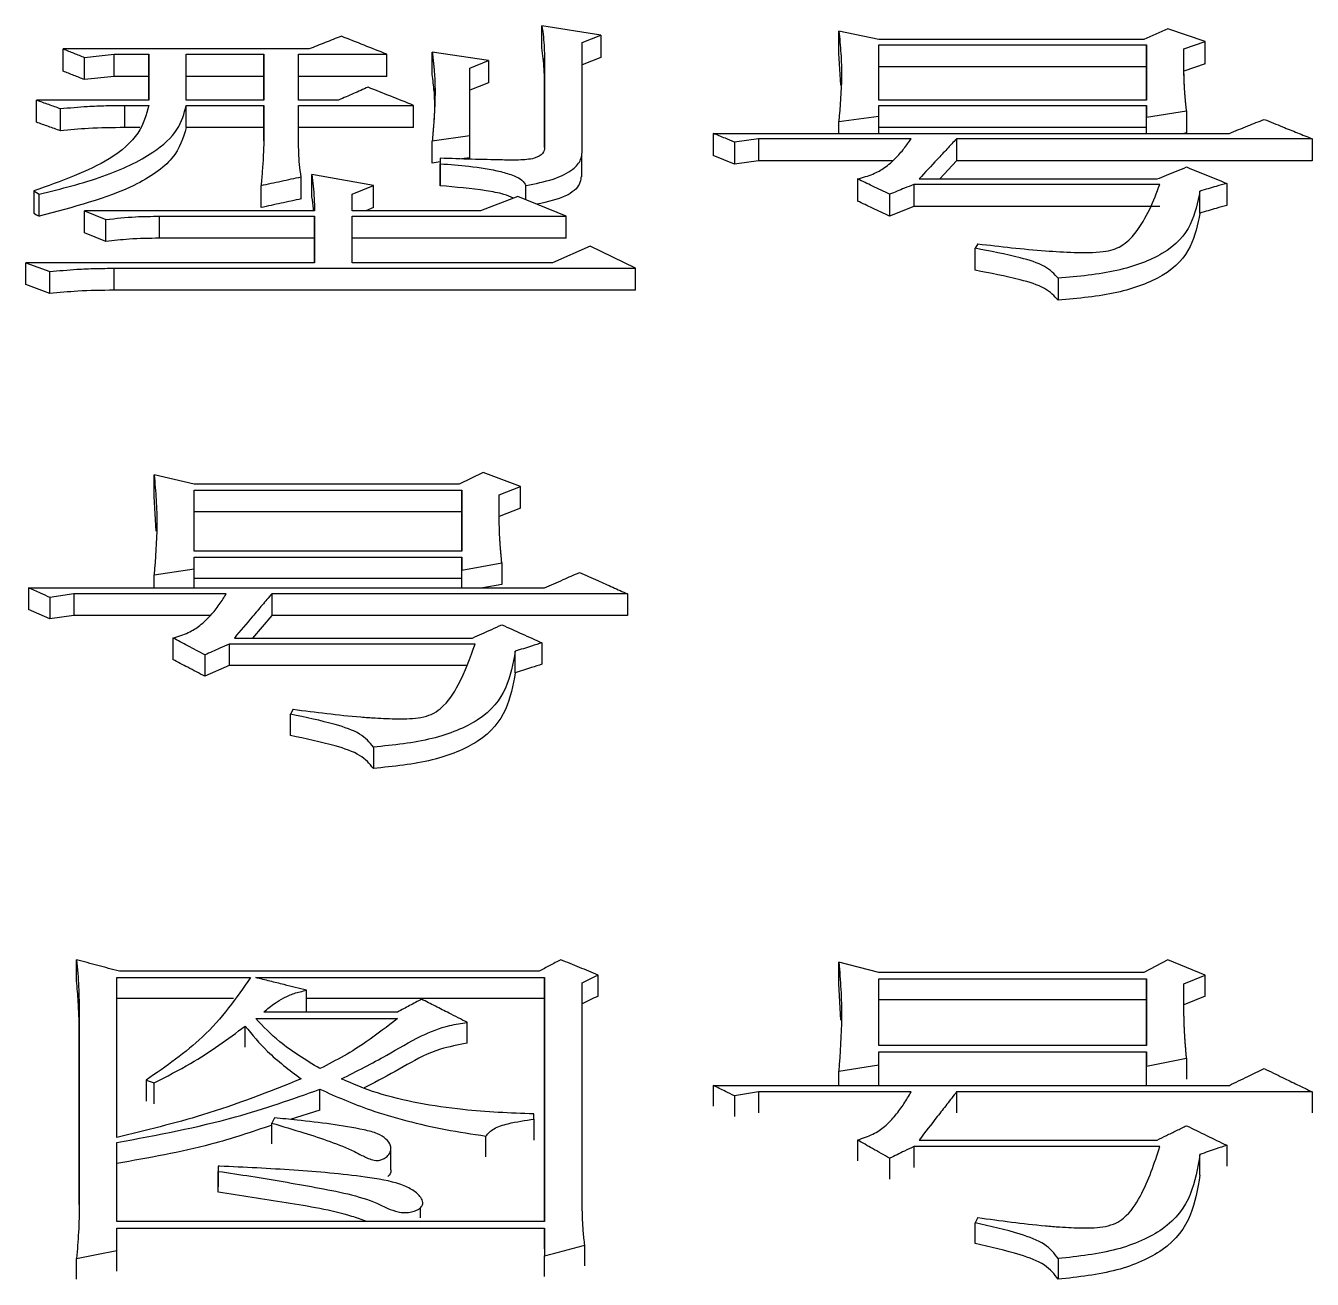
# Model space of a CAD drawing. Header units: millimetres. Extents: x 2003 to 4439, y 563 to 2285.
# Drawn here: x 2513.68 to 2518.89, y 2102.99 to 2108.06 of the extents above; entities that cross this region are included whole.
import ezdxf

# ---------------------------------------------------------------- set-up
doc = ezdxf.new("R2010")
doc.units = ezdxf.units.MM

msp = doc.modelspace()

# ---------------------------------------------------------------- linework, layer by layer
at = {"color": 7, "linetype": 'Continuous', "lineweight": 25}
for p, q in [((2516.0099, 2108.0228), (2515.7719, 2108.0611)), ((2515.7719, 2107.9711), (2515.7719, 2108.0611)), ((2515.9342, 2107.9929), (2516.0099, 2108.0228)), ((2516.0099, 2108.0228), (2516.0099, 2107.9328)), ((2516.9726, 2107.9498), (2516.9727, 2108.0398)), ((2517.1349, 2108.0057), (2516.9727, 2108.0398)), ((2518.3032, 2108.0483), (2518.2058, 2108.0057)), ((2518.4546, 2107.9971), (2518.3032, 2108.0483)), ((2514.8308, 2107.9673), (2513.8356, 2107.9673)), ((2513.8356, 2107.8774), (2513.8356, 2107.9673)), ((2515.9342, 2107.5602), (2515.9342, 2107.9929)), ((2518.2058, 2108.0057), (2517.1349, 2108.0057)), ((2517.1349, 2107.9844), (2518.2166, 2107.9843)), ((2517.1349, 2107.7606), (2517.1349, 2107.9844)), ((2518.2166, 2107.9843), (2518.2166, 2107.7606)), ((2518.2166, 2107.8944), (2518.2166, 2107.9843)), ((2518.3681, 2107.9672), (2518.4546, 2107.9971)), ((2518.3681, 2107.948), (2518.3681, 2107.9672)), ((2518.4546, 2107.9071), (2518.4546, 2107.9971)), ((2513.9222, 2107.8432), (2513.9222, 2107.9331)), ((2514.0412, 2107.9459), (2514.1818, 2107.9459)), ((2514.0412, 2107.856), (2514.0412, 2107.9459)), ((2514.1818, 2107.9459), (2514.1818, 2107.7607)), ((2514.1818, 2107.856), (2514.1818, 2107.9459)), ((2514.3332, 2107.9459), (2514.6469, 2107.9459)), ((2514.3332, 2107.7607), (2514.3332, 2107.9459)), ((2514.6469, 2107.9459), (2514.6469, 2107.7607)), ((2514.6469, 2107.856), (2514.6469, 2107.9459)), ((2514.7876, 2107.9459), (2515.1445, 2107.9459)), ((2514.7876, 2107.7607), (2514.7876, 2107.9459)), ((2515.1445, 2107.856), (2515.1445, 2107.9459)), ((2515.3284, 2107.8645), (2515.3284, 2107.9545)), ((2515.5556, 2107.9202), (2515.3284, 2107.9545)), ((2515.4799, 2107.8901), (2515.5556, 2107.9202)), ((2515.5556, 2107.9202), (2515.5556, 2107.8303)), ((2515.7827, 2107.9287), (2515.7828, 2107.569)), ((2515.7827, 2107.8388), (2515.7827, 2107.9287)), ((2516.0099, 2107.9328), (2515.9342, 2107.9029)), ((2516.9805, 2107.8205), (2516.9726, 2107.9498)), ((2518.2166, 2107.8944), (2517.1349, 2107.8944)), ((2518.2166, 2107.7606), (2518.2166, 2107.8944)), ((2518.4546, 2107.9071), (2518.3681, 2107.8773)), ((2514.0412, 2107.856), (2513.9222, 2107.8432)), ((2514.1818, 2107.856), (2514.0412, 2107.856)), ((2514.1818, 2107.7607), (2514.1818, 2107.856)), ((2514.6469, 2107.856), (2514.3332, 2107.856)), ((2514.6469, 2107.7607), (2514.6469, 2107.856)), ((2515.1445, 2107.856), (2514.7876, 2107.856)), ((2515.5556, 2107.8303), (2515.4799, 2107.8003)), ((2515.7828, 2107.5689), (2515.7827, 2107.8388)), ((2514.1818, 2107.7607), (2513.7275, 2107.7607)), ((2513.7275, 2107.671), (2513.7275, 2107.7607)), ((2514.6469, 2107.7607), (2514.3332, 2107.7607)), ((2514.9498, 2107.7607), (2514.7876, 2107.7607)), ((2518.2166, 2107.7606), (2517.1349, 2107.7606)), ((2513.8248, 2107.6364), (2513.8248, 2107.726)), ((2514.0844, 2107.739), (2514.1818, 2107.739)), ((2514.0844, 2107.6494), (2514.0844, 2107.739)), ((2514.3332, 2107.739), (2514.6469, 2107.739)), ((2514.6469, 2107.739), (2514.6469, 2107.5953)), ((2514.6469, 2107.6493), (2514.6469, 2107.739)), ((2514.7876, 2107.739), (2515.2527, 2107.739)), ((2514.7876, 2107.5953), (2514.7876, 2107.739)), ((2515.2527, 2107.6493), (2515.2527, 2107.739)), ((2517.1349, 2107.7389), (2518.2166, 2107.7389)), ((2517.1349, 2107.6955), (2517.1349, 2107.7389)), ((2518.2166, 2107.7389), (2518.2166, 2107.6911)), ((2518.2166, 2107.6493), (2518.2166, 2107.7389)), ((2518.2166, 2107.6911), (2518.3789, 2107.7172)), ((2518.3789, 2107.7172), (2518.3789, 2107.6276)), ((2514.1461, 2107.6494), (2514.0844, 2107.6494)), ((2514.6469, 2107.6493), (2514.3332, 2107.6494)), ((2514.6469, 2107.5951), (2514.6469, 2107.6493)), ((2515.2527, 2107.6493), (2514.7876, 2107.6493)), ((2516.9727, 2107.6738), (2517.1349, 2107.6955)), ((2516.9727, 2107.6258), (2516.9727, 2107.6738)), ((2517.1349, 2107.6258), (2517.1349, 2107.6955)), ((2518.2166, 2107.6493), (2517.1349, 2107.6493)), ((2518.2166, 2107.6258), (2518.2166, 2107.6911)), ((2518.2166, 2107.6258), (2518.2166, 2107.6493)), ((2515.3284, 2107.5952), (2515.4799, 2107.6171)), ((2515.4799, 2107.5276), (2515.4799, 2107.6171)), ((2516.4642, 2107.6258), (2518.552, 2107.6258)), ((2516.4642, 2107.6258), (2516.4642, 2107.5363)), ((2516.6481, 2107.604), (2516.5508, 2107.5908)), ((2517.2647, 2107.604), (2516.6481, 2107.604)), ((2516.6481, 2107.604), (2516.6481, 2107.5145)), ((2518.8873, 2107.6039), (2517.4486, 2107.6039)), ((2517.4486, 2107.6039), (2517.4486, 2107.5145)), ((2518.3789, 2107.6276), (2518.3676, 2107.6258)), ((2518.8873, 2107.6039), (2518.8873, 2107.5144)), ((2515.3284, 2107.5058), (2515.3284, 2107.5952)), ((2516.5508, 2107.5908), (2516.5508, 2107.5014)), ((2515.3609, 2107.5105), (2515.3284, 2107.5058)), ((2515.3609, 2107.5251), (2515.3609, 2107.5031)), ((2515.3609, 2107.5251), (2515.3609, 2107.4357)), ((2515.3609, 2107.4138), (2515.3609, 2107.5031)), ((2515.4799, 2107.5276), (2515.4465, 2107.5228)), ((2515.9336, 2107.4496), (2515.9336, 2107.539)), ((2516.5508, 2107.5014), (2516.4642, 2107.5363)), ((2516.6481, 2107.5145), (2516.5508, 2107.5014)), ((2517.1891, 2107.5145), (2516.6481, 2107.5145)), ((2517.4486, 2107.5145), (2517.3805, 2107.4414)), ((2518.8873, 2107.5144), (2517.4486, 2107.5145)), ((2514.7984, 2107.361), (2514.7984, 2107.4503)), ((2514.8416, 2107.3698), (2514.8417, 2107.4591)), ((2515.0904, 2107.415), (2514.8417, 2107.4591)), ((2517.0484, 2107.4414), (2517.0484, 2107.3522)), ((2517.2972, 2107.4414), (2518.2599, 2107.4414)), ((2513.7166, 2107.3929), (2513.7383, 2107.3796)), ((2513.7166, 2107.3929), (2513.7166, 2107.3037)), ((2514.6361, 2107.3258), (2514.6361, 2107.415)), ((2515.0039, 2107.3796), (2515.0904, 2107.415)), ((2515.0904, 2107.3257), (2515.0904, 2107.415)), ((2515.707, 2107.3574), (2515.707, 2107.415)), ((2518.2707, 2107.4193), (2517.2755, 2107.4193)), ((2517.2755, 2107.4193), (2517.2755, 2107.3301)), ((2518.433, 2107.3036), (2518.433, 2107.3928)), ((2518.5412, 2107.4237), (2518.5412, 2107.3345)), ((2515.0039, 2107.313), (2515.0039, 2107.3796)), ((2515.6746, 2107.3707), (2515.5231, 2107.313)), ((2515.8693, 2107.2908), (2515.6746, 2107.3707)), ((2517.1782, 2107.3795), (2517.1782, 2107.2904)), ((2513.9222, 2107.3131), (2514.0087, 2107.2775)), ((2514.8525, 2107.313), (2513.9222, 2107.3131)), ((2513.9222, 2107.224), (2513.9222, 2107.3131)), ((2514.2251, 2107.2908), (2514.8525, 2107.2908)), ((2514.2251, 2107.2017), (2514.2251, 2107.2908)), ((2514.8525, 2107.2908), (2514.8525, 2107.1029)), ((2514.8525, 2107.2017), (2514.8525, 2107.2908)), ((2515.5231, 2107.313), (2515.0039, 2107.313)), ((2515.0039, 2107.2908), (2515.8693, 2107.2908)), ((2515.0039, 2107.1029), (2515.0039, 2107.2908)), ((2515.0904, 2107.3257), (2515.0593, 2107.313)), ((2515.8693, 2107.2017), (2515.8693, 2107.2908)), ((2517.2755, 2107.3301), (2517.1782, 2107.2904)), ((2518.2707, 2107.3301), (2517.2755, 2107.3301)), ((2514.0087, 2107.1884), (2514.0087, 2107.2775)), ((2514.0087, 2107.1884), (2513.9222, 2107.224)), ((2514.8525, 2107.2017), (2514.2251, 2107.2017)), ((2514.8525, 2107.1029), (2514.8525, 2107.2017)), ((2515.8693, 2107.2017), (2515.0039, 2107.2017)), ((2515.9667, 2107.1702), (2515.8152, 2107.1029)), ((2516.1506, 2107.0804), (2515.9667, 2107.1702)), ((2517.5352, 2107.1791), (2517.5243, 2107.1612)), ((2517.5243, 2107.0723), (2517.5243, 2107.1612)), ((2513.6842, 2107.0141), (2513.6842, 2107.1029)), ((2513.6842, 2107.1029), (2513.7816, 2107.0669)), ((2514.8525, 2107.1029), (2513.6842, 2107.1029)), ((2514.0412, 2106.9916), (2514.0412, 2107.0804)), ((2514.0412, 2107.0804), (2516.1506, 2107.0804)), ((2515.8152, 2107.1029), (2515.0039, 2107.1029)), ((2516.1505, 2106.9916), (2516.1506, 2107.0804)), ((2513.7816, 2106.9781), (2513.7816, 2107.0669)), ((2517.8597, 2107.0397), (2517.8597, 2106.951)), ((2513.7816, 2106.9781), (2513.6842, 2107.0141)), ((2516.1505, 2106.9916), (2514.0412, 2106.9916)), ((2514.2034, 2106.1568), (2514.2034, 2106.2445)), ((2514.3657, 2106.2069), (2514.2034, 2106.2445)), ((2515.534, 2106.2539), (2515.4366, 2106.2068)), ((2515.6854, 2106.1974), (2515.534, 2106.2539)), ((2515.4366, 2106.2068), (2514.3657, 2106.2069)), ((2515.5989, 2106.1644), (2515.6854, 2106.1974)), ((2515.6854, 2106.1098), (2515.6854, 2106.1974)), ((2514.2111, 2106.0176), (2514.2034, 2106.1568)), ((2514.3657, 2106.1833), (2515.4474, 2106.1833)), ((2514.3657, 2105.9365), (2514.3657, 2106.1833)), ((2515.4474, 2106.1833), (2515.4474, 2105.9365)), ((2515.4474, 2106.0956), (2515.4474, 2106.1833)), ((2515.4474, 2106.0956), (2514.3657, 2106.0957)), ((2515.4474, 2105.9365), (2515.4474, 2106.0956)), ((2515.6854, 2106.1098), (2515.5989, 2106.0768)), ((2515.4474, 2105.9365), (2514.3657, 2105.9365)), ((2514.3657, 2105.9127), (2515.4474, 2105.9126)), ((2514.3657, 2105.8648), (2514.3657, 2105.9127)), ((2515.4474, 2105.9126), (2515.4474, 2105.86)), ((2515.4474, 2105.8254), (2515.4474, 2105.9126)), ((2515.4474, 2105.86), (2515.6097, 2105.8887)), ((2515.6097, 2105.8887), (2515.6097, 2105.8015)), ((2514.2035, 2105.8409), (2514.3657, 2105.8648)), ((2514.2035, 2105.788), (2514.2035, 2105.8409)), ((2514.3657, 2105.788), (2514.3657, 2105.8648)), ((2515.4474, 2105.788), (2515.4474, 2105.86)), ((2513.695, 2105.788), (2515.7828, 2105.788)), ((2513.695, 2105.788), (2513.695, 2105.7009)), ((2515.4474, 2105.8254), (2514.3657, 2105.8254)), ((2515.4474, 2105.788), (2515.4474, 2105.8254)), ((2515.6097, 2105.8015), (2515.5335, 2105.788)), ((2513.8789, 2105.764), (2513.7816, 2105.7496)), ((2513.7816, 2105.7496), (2513.7816, 2105.6625)), ((2514.4955, 2105.764), (2513.8789, 2105.764)), ((2513.8789, 2105.764), (2513.8789, 2105.6769)), ((2516.1181, 2105.7639), (2514.6794, 2105.764)), ((2514.6794, 2105.764), (2514.6794, 2105.6769)), ((2516.1181, 2105.7639), (2516.1181, 2105.6769)), ((2513.7816, 2105.6625), (2513.695, 2105.7009)), ((2513.8789, 2105.6769), (2513.7816, 2105.6625)), ((2514.4321, 2105.6769), (2513.8789, 2105.6769)), ((2514.6794, 2105.6769), (2514.6016, 2105.5852)), ((2516.1181, 2105.6769), (2514.6794, 2105.6769)), ((2514.2792, 2105.5852), (2514.2792, 2105.4983)), ((2514.528, 2105.5852), (2515.4907, 2105.5852)), ((2514.409, 2105.5171), (2514.409, 2105.4304)), ((2515.5015, 2105.5609), (2514.5063, 2105.5609)), ((2514.5063, 2105.5609), (2514.5063, 2105.4741)), ((2515.6638, 2105.4449), (2515.6638, 2105.5317)), ((2515.772, 2105.5657), (2515.772, 2105.4789)), ((2514.5063, 2105.4741), (2514.409, 2105.4304)), ((2515.4658, 2105.4741), (2514.5063, 2105.4741)), ((2514.766, 2105.297), (2514.7551, 2105.2773)), ((2514.7551, 2105.1908), (2514.7551, 2105.2773)), ((2515.0905, 2105.144), (2515.0905, 2105.0578)), ((2513.8898, 2104.1989), (2513.8898, 2104.2841)), ((2516.9727, 2104.1886), (2516.9727, 2104.2738)), ((2517.135, 2104.2326), (2516.9727, 2104.2738)), ((2518.3032, 2104.284), (2518.2059, 2104.2326)), ((2518.4547, 2104.2223), (2518.3032, 2104.284)), ((2515.7612, 2104.2378), (2514.0628, 2104.2378)), ((2515.9991, 2104.1373), (2515.9991, 2104.2224)), ((2518.2059, 2104.2326), (2517.135, 2104.2326)), ((2518.3681, 2104.1863), (2518.4547, 2104.2223)), ((2518.4547, 2104.1373), (2518.4547, 2104.2223)), ((2514.052, 2104.2121), (2514.593, 2104.2121)), ((2514.052, 2103.5658), (2514.052, 2104.2121)), ((2514.6145, 2104.2121), (2515.7828, 2104.2121)), ((2515.7828, 2104.2121), (2515.7828, 2103.2258)), ((2515.7828, 2104.127), (2515.7828, 2104.2121)), ((2515.9343, 2103.3219), (2515.9342, 2104.1915)), ((2516.9802, 2104.04), (2516.9727, 2104.1886)), ((2517.135, 2104.2069), (2518.2167, 2104.2069)), ((2517.135, 2103.9378), (2517.135, 2104.2069)), ((2518.2167, 2104.2069), (2518.2167, 2103.9378)), ((2518.2167, 2104.1218), (2518.2167, 2104.2069)), ((2514.524, 2104.127), (2514.052, 2104.1271)), ((2515.7828, 2104.127), (2514.8201, 2104.127)), ((2515.7828, 2103.2258), (2515.7828, 2104.127)), ((2518.2167, 2104.1218), (2517.135, 2104.1219)), ((2518.2167, 2103.9378), (2518.2167, 2104.1218)), ((2518.4547, 2104.1373), (2518.3681, 2104.1013)), ((2513.9006, 2104.0883), (2513.9006, 2103.2953)), ((2513.9006, 2104.0034), (2513.9006, 2104.0883)), ((2515.1878, 2104.0728), (2514.647, 2104.0728)), ((2514.5713, 2103.931), (2514.5713, 2104.0158)), ((2514.6146, 2104.0469), (2515.1878, 2104.0469)), ((2515.4694, 2103.9463), (2515.4694, 2104.0312)), ((2513.9006, 2103.2951), (2513.9006, 2104.0034)), ((2518.2167, 2103.9378), (2517.135, 2103.9378)), ((2517.135, 2103.9118), (2518.2167, 2103.9117)), ((2517.135, 2103.8596), (2517.135, 2103.9118)), ((2518.2167, 2103.9117), (2518.2167, 2103.8544)), ((2518.2167, 2103.8271), (2518.2167, 2103.9117)), ((2516.9727, 2103.8335), (2517.135, 2103.8596)), ((2517.135, 2103.776), (2517.135, 2103.8596)), ((2518.2167, 2103.8544), (2518.379, 2103.8857)), ((2518.2167, 2103.776), (2518.2167, 2103.8544)), ((2518.379, 2103.8857), (2518.379, 2103.8011)), ((2516.9727, 2103.776), (2516.9727, 2103.8335)), ((2514.171, 2103.797), (2514.2035, 2103.7865)), ((2514.171, 2103.797), (2514.171, 2103.7125)), ((2514.2035, 2103.702), (2514.2035, 2103.7865)), ((2514.8741, 2103.676), (2514.8741, 2103.7604)), ((2516.4643, 2103.776), (2518.552, 2103.776)), ((2516.4643, 2103.776), (2516.4643, 2103.6916)), ((2516.6482, 2103.7498), (2516.5508, 2103.7341)), ((2517.2648, 2103.7498), (2516.6482, 2103.7498)), ((2516.6482, 2103.7498), (2516.6482, 2103.6654)), ((2518.8874, 2103.7498), (2517.4487, 2103.7498)), ((2517.4487, 2103.7498), (2517.4487, 2103.6654)), ((2518.8874, 2103.7498), (2518.8874, 2103.6654)), ((2516.5508, 2103.7341), (2516.5508, 2103.6497)), ((2514.6903, 2103.6448), (2514.6794, 2103.6238)), ((2514.8741, 2103.6759), (2514.7538, 2103.6383)), ((2515.7395, 2103.6395), (2515.7395, 2103.6606)), ((2515.7395, 2103.6395), (2515.7395, 2103.5553)), ((2514.052, 2103.2259), (2514.052, 2103.5447)), ((2515.5448, 2103.4869), (2515.5448, 2103.5711)), ((2517.0484, 2103.5552), (2517.0484, 2103.471)), ((2517.2972, 2103.5552), (2518.26, 2103.5552)), ((2515.161, 2103.4376), (2515.161, 2103.5221)), ((2518.2708, 2103.5287), (2517.2756, 2103.5288)), ((2517.2756, 2103.5288), (2517.2756, 2103.4447)), ((2518.433, 2103.4129), (2518.433, 2103.497)), ((2518.5412, 2103.534), (2518.5412, 2103.4499)), ((2514.4631, 2103.4494), (2514.4631, 2103.3654)), ((2514.4631, 2103.4494), (2514.4631, 2103.4283)), ((2517.1782, 2103.4812), (2517.1782, 2103.3971)), ((2514.4631, 2103.3443), (2514.4631, 2103.4284)), ((2515.2805, 2103.3238), (2515.2805, 2103.3249)), ((2515.2805, 2103.2406), (2515.2805, 2103.2823)), ((2515.7828, 2103.2258), (2514.052, 2103.2259)), ((2517.5352, 2103.2418), (2517.5244, 2103.2205)), ((2514.052, 2103.1991), (2515.7828, 2103.1991)), ((2514.052, 2103.108), (2514.052, 2103.1991)), ((2515.7828, 2103.1155), (2515.7828, 2103.1991)), ((2515.7828, 2103.1991), (2515.7828, 2103.0865)), ((2517.5244, 2103.1367), (2517.5244, 2103.2205)), ((2515.9451, 2103.0459), (2515.9451, 2103.1295)), ((2513.8898, 2102.9924), (2513.8898, 2103.0758)), ((2514.052, 2103.0245), (2514.052, 2103.108)), ((2515.7828, 2103.0031), (2515.7828, 2103.0865)), ((2517.8597, 2103.0757), (2517.8597, 2102.9921))]:
    msp.add_line(p, q, dxfattribs=at)
at = {"color": 7, "linetype": 'Continuous', "lineweight": 25, "flags": 128}
for points in [[(2513.9222, 2107.9331), (2513.9817, 2107.9395), (2514.0412, 2107.9459)], [(2514.3332, 2107.6494), (2514.3332, 2107.6813), (2514.3332, 2107.739)], [(2513.7383, 2107.2904), (2513.7383, 2107.3235), (2513.7383, 2107.3516), (2513.7383, 2107.3796)], [(2513.7166, 2107.3037), (2513.7275, 2107.2971), (2513.7383, 2107.2904)], [(2514.8201, 2104.0756), (2514.8201, 2104.1181), (2514.8201, 2104.1606)], [(2514.6794, 2103.5395), (2514.6794, 2103.5742), (2514.6794, 2103.599), (2514.6794, 2103.6238)], [(2513.8898, 2103.0758), (2513.9709, 2103.0919), (2514.052, 2103.108)]]:
    msp.add_lwpolyline(points, dxfattribs=at)
at = {"color": 7, "linetype": 'Continuous', "lineweight": 25}
for points, knots in [([(2514.9606, 2108.0186), (2514.939, 2108.01), (2514.8957, 2107.993), (2514.8525, 2107.9759), (2514.8308, 2107.9673)], [0, 0, 0, 0, 0.499996, 1, 1, 1, 1]), ([(2515.1445, 2107.9459), (2515.1139, 2107.958), (2515.0526, 2107.9823), (2514.9913, 2108.0065), (2514.9606, 2108.0186)], [0, 0, 0, 0, 0.5, 1, 1, 1, 1]), ([(2515.7719, 2108.0611), (2515.774, 2108.0458), (2515.778, 2108.0161), (2515.7812, 2107.972), (2515.7822, 2107.9432), (2515.7827, 2107.9287)], [0, 0, 0, 0, 0.349386, 0.674644, 1, 1, 1, 1]), ([(2516.9727, 2108.0398), (2516.9757, 2108.0094), (2516.9818, 2107.9485), (2516.9858, 2107.8267), (2516.9779, 2107.7347), (2516.9727, 2107.6738)], [0, 0, 0, 0, 0.252085, 0.504198, 1, 1, 1, 1]), ([(2513.8356, 2107.9673), (2513.8501, 2107.9616), (2513.8789, 2107.9502), (2513.9077, 2107.9388), (2513.9222, 2107.9331)], [0, 0, 0, 0, 0.499999, 1, 1, 1, 1]), ([(2515.7827, 2107.8388), (2515.7822, 2107.8543), (2515.7812, 2107.8842), (2515.7778, 2107.9283), (2515.7739, 2107.9568), (2515.7719, 2107.9711)], [0, 0, 0, 0, 0.349838, 0.674851, 1, 1, 1, 1]), ([(2518.3789, 2107.7172), (2518.3787, 2107.7193), (2518.3782, 2107.7234), (2518.3776, 2107.7297), (2518.3769, 2107.7359), (2518.3763, 2107.7421), (2518.3756, 2107.7483), (2518.375, 2107.7545), (2518.3745, 2107.7597), (2518.374, 2107.7649), (2518.3735, 2107.7701), (2518.373, 2107.7763), (2518.3723, 2107.7846), (2518.3717, 2107.7928), (2518.3711, 2107.8011), (2518.3707, 2107.8073), (2518.3702, 2107.8156), (2518.3698, 2107.8238), (2518.3695, 2107.8321), (2518.3692, 2107.8383), (2518.3689, 2107.8465), (2518.3687, 2107.8548), (2518.3685, 2107.863), (2518.3683, 2107.8712), (2518.3682, 2107.8795), (2518.3681, 2107.8877), (2518.368, 2107.8939), (2518.368, 2107.9), (2518.3679, 2107.9062), (2518.3679, 2107.9113), (2518.3679, 2107.9154), (2518.3679, 2107.9196), (2518.3679, 2107.9237), (2518.3679, 2107.9278), (2518.3679, 2107.9308), (2518.3679, 2107.9339), (2518.3679, 2107.938), (2518.368, 2107.9421), (2518.368, 2107.9462), (2518.368, 2107.9503), (2518.368, 2107.9544), (2518.368, 2107.9585), (2518.3681, 2107.9624), (2518.3681, 2107.9653), (2518.3681, 2107.9672)], [0, 0, 0, 0, 0.0247417, 0.0494835, 0.0742252, 0.098967, 0.1237087, 0.1484505, 0.1731922, 0.1855631, 0.2103049, 0.2350466, 0.2597884, 0.309272, 0.3340138, 0.3587555, 0.3834973, 0.4329809, 0.4577227, 0.4824645, 0.5072062, 0.5566898, 0.5814315, 0.6061733, 0.6556568, 0.6803986, 0.7051403, 0.7298821, 0.7546238, 0.7793656, 0.7917365, 0.8041073, 0.8288491, 0.84122, 0.8535908, 0.8659617, 0.8783326, 0.9030743, 0.9154452, 0.9278161, 0.9525578, 0.9649287, 0.9772996, 1, 1, 1, 1]), ([(2515.3284, 2107.9545), (2515.3287, 2107.9517), (2515.3294, 2107.9461), (2515.3303, 2107.9377), (2515.3313, 2107.9293), (2515.3322, 2107.9209), (2515.3331, 2107.9125), (2515.334, 2107.9041), (2515.3347, 2107.897), (2515.3353, 2107.89), (2515.3359, 2107.883), (2515.3373, 2107.8661), (2515.3394, 2107.8296), (2515.3398, 2107.7844), (2515.3386, 2107.7447), (2515.3377, 2107.7248), (2515.3371, 2107.7135), (2515.3365, 2107.7021), (2515.3357, 2107.6879), (2515.3347, 2107.6737), (2515.3337, 2107.6623), (2515.3331, 2107.6538), (2515.3324, 2107.6452), (2515.3319, 2107.6381), (2515.3315, 2107.6324), (2515.3311, 2107.6281), (2515.3308, 2107.6239), (2515.3305, 2107.6196), (2515.3301, 2107.6153), (2515.3298, 2107.611), (2515.3294, 2107.6067), (2515.3291, 2107.6032), (2515.3288, 2107.5993), (2515.3286, 2107.5969), (2515.3284, 2107.5952)], [0, 0, 0, 0, 0.023618, 0.047236, 0.070855, 0.094473, 0.118091, 0.141709, 0.165327, 0.177136, 0.200755, 0.224373, 0.318848, 0.507812, 0.602286, 0.649522, 0.67314, 0.696758, 0.743995, 0.791231, 0.81485, 0.838468, 0.862086, 0.885704, 0.897513, 0.909322, 0.921131, 0.932941, 0.94475, 0.956559, 0.968368, 0.980177, 0.986081, 1, 1, 1, 1]), ([(2518.3708, 2107.8063), (2518.37, 2107.8238), (2518.3681, 2107.8637), (2518.3681, 2107.9185), (2518.3681, 2107.9491)], [0, 0, 0, 0, 0.441321, 1, 1, 1, 1]), ([(2513.9222, 2107.8432), (2513.9077, 2107.8489), (2513.8789, 2107.8603), (2513.8501, 2107.8717), (2513.8356, 2107.8774)], [0, 0, 0, 0, 0.5000031, 1, 1, 1, 1]), ([(2515.3358, 2107.7948), (2515.3358, 2107.7949), (2515.3341, 2107.8183), (2515.3312, 2107.8415), (2515.3284, 2107.8645)], [0, 0, 0, 0, 0.008247, 1, 1, 1, 1]), ([(2515.4799, 2107.6171), (2515.4799, 2107.6581), (2515.4799, 2107.7496), (2515.4799, 2107.8401), (2515.4799, 2107.8901)], [0, 0, 0, 0, 0.447226, 1, 1, 1, 1]), ([(2515.0688, 2107.8126), (2515.049, 2107.8039), (2515.0093, 2107.7866), (2514.9696, 2107.7693), (2514.9498, 2107.7607)], [0, 0, 0, 0, 0.499996, 1, 1, 1, 1]), ([(2515.2527, 2107.739), (2515.2221, 2107.7513), (2515.1608, 2107.7758), (2515.0995, 2107.8003), (2515.0688, 2107.8126)], [0, 0, 0, 0, 0.5, 1, 1, 1, 1]), ([(2515.3348, 2107.807), (2515.3348, 2107.807), (2515.3347, 2107.808), (2515.3374, 2107.7471), (2515.3375, 2107.7292), (2515.3376, 2107.7265)], [0, 0, 0, 0, 0.007849, 0.849098, 1, 1, 1, 1]), ([(2513.7275, 2107.7607), (2513.7437, 2107.7549), (2513.7761, 2107.7434), (2513.8086, 2107.7318), (2513.8248, 2107.726)], [0, 0, 0, 0, 0.499998, 1, 1, 1, 1]), ([(2514.1818, 2107.739), (2514.1718, 2107.7012), (2514.1516, 2107.6251), (2514.0079, 2107.4968), (2513.8279, 2107.4326), (2513.7166, 2107.3929)], [0, 0, 0, 0, 0.273464, 0.551009, 1, 1, 1, 1]), ([(2513.7383, 2107.3796), (2513.8273, 2107.402), (2514.003, 2107.4461), (2514.1961, 2107.5377), (2514.3085, 2107.6393), (2514.325, 2107.7059), (2514.3332, 2107.739)], [0, 0, 0, 0, 0.2896566, 0.5714564, 0.7872041, 1, 1, 1, 1]), ([(2513.8248, 2107.726), (2513.8613, 2107.7294), (2513.9222, 2107.735), (2514.0092, 2107.7385), (2514.0593, 2107.7388), (2514.0844, 2107.739)], [0, 0, 0, 0, 0.426096, 0.71242, 1, 1, 1, 1]), ([(2515.3375, 2107.7375), (2515.3375, 2107.7334), (2515.3373, 2107.7209), (2515.336, 2107.6965), (2515.3351, 2107.68)], [0, 0, 0, 0, 0.322479, 1, 1, 1, 1]), ([(2513.8248, 2107.6364), (2513.8086, 2107.6421), (2513.7761, 2107.6537), (2513.7437, 2107.6652), (2513.7275, 2107.671)], [0, 0, 0, 0, 0.500004, 1, 1, 1, 1]), ([(2514.3332, 2107.6494), (2514.3207, 2107.6073), (2514.2954, 2107.5222), (2514.098, 2107.386), (2513.8759, 2107.327), (2513.7383, 2107.2904)], [0, 0, 0, 0, 0.27123, 0.548484, 1, 1, 1, 1]), ([(2514.0844, 2107.6494), (2514.0354, 2107.6488), (2513.9479, 2107.6479), (2513.8624, 2107.6399), (2513.8248, 2107.6364)], [0, 0, 0, 0, 0.560746, 1, 1, 1, 1]), ([(2518.552, 2107.6258), (2518.5645, 2107.6308), (2518.5894, 2107.6409), (2518.6363, 2107.6598), (2518.6707, 2107.6736), (2518.6926, 2107.6824)], [0, 0, 0, 0, 0.266245, 0.532491, 1, 1, 1, 1]), ([(2518.6926, 2107.6824), (2518.7176, 2107.6724), (2518.7625, 2107.6543), (2518.8274, 2107.6281), (2518.8673, 2107.612), (2518.8873, 2107.6039)], [0, 0, 0, 0, 0.3845731, 0.6922866, 1, 1, 1, 1]), ([(2516.5508, 2107.5908), (2516.5384, 2107.5958), (2516.5178, 2107.6042), (2516.489, 2107.6158), (2516.4725, 2107.6225), (2516.4642, 2107.6258)], [0, 0, 0, 0, 0.42836, 0.71418, 1, 1, 1, 1]), ([(2517.0484, 2107.4414), (2517.07, 2107.4476), (2517.1128, 2107.4597), (2517.1634, 2107.4894), (2517.2027, 2107.5246), (2517.2372, 2107.5639), (2517.2556, 2107.5906), (2517.2647, 2107.604)], [0, 0, 0, 0, 0.176065, 0.348002, 0.566634, 0.783694, 1, 1, 1, 1]), ([(2517.4486, 2107.6039), (2517.4356, 2107.5901), (2517.4097, 2107.5623), (2517.3592, 2107.5082), (2517.3217, 2107.4678), (2517.2972, 2107.4414)], [0, 0, 0, 0, 0.257226, 0.514452, 1, 1, 1, 1]), ([(2514.6469, 2107.5953), (2514.6465, 2107.576), (2514.6456, 2107.5365), (2514.6411, 2107.4764), (2514.6378, 2107.4355), (2514.6361, 2107.415)], [0, 0, 0, 0, 0.321579, 0.660777, 1, 1, 1, 1]), ([(2514.7984, 2107.4503), (2514.7958, 2107.4669), (2514.7906, 2107.4993), (2514.7881, 2107.5477), (2514.7877, 2107.5794), (2514.7876, 2107.5953)], [0, 0, 0, 0, 0.341779, 0.670798, 1, 1, 1, 1]), ([(2515.7828, 2107.569), (2515.7819, 2107.5608), (2515.7802, 2107.5441), (2515.7415, 2107.5213), (2515.6768, 2107.5173), (2515.5509, 2107.5191), (2515.445, 2107.5225), (2515.3609, 2107.5251)], [0, 0, 0, 0, 0.110716, 0.223974, 0.35482, 0.487804, 1, 1, 1, 1]), ([(2515.707, 2107.415), (2515.7452, 2107.4225), (2515.8202, 2107.4374), (2515.8981, 2107.4759), (2515.9335, 2107.5193), (2515.934, 2107.5466), (2515.9342, 2107.5602)], [0, 0, 0, 0, 0.291536, 0.572529, 0.787239, 1, 1, 1, 1]), ([(2515.3609, 2107.5031), (2515.3995, 2107.5001), (2515.4832, 2107.4937), (2515.5863, 2107.4781), (2515.6565, 2107.4567), (2515.6944, 2107.4374), (2515.7028, 2107.4225), (2515.707, 2107.415)], [0, 0, 0, 0, 0.279047, 0.604417, 0.761098, 0.879545, 1, 1, 1, 1]), ([(2514.6361, 2107.415), (2514.6632, 2107.4209), (2514.7173, 2107.4327), (2514.7713, 2107.4444), (2514.7984, 2107.4503)], [0, 0, 0, 0, 0.499999, 1, 1, 1, 1]), ([(2514.8417, 2107.4591), (2514.8437, 2107.4436), (2514.8478, 2107.4116), (2514.851, 2107.3629), (2514.852, 2107.3296), (2514.8525, 2107.313)], [0, 0, 0, 0, 0.320446, 0.660167, 1, 1, 1, 1]), ([(2515.9294, 2107.4498), (2515.9284, 2107.4396), (2515.9255, 2107.412), (2515.8714, 2107.3661), (2515.7939, 2107.3485), (2515.7519, 2107.339)], [0, 0, 0, 0, 0.210203, 0.572203, 1, 1, 1, 1]), ([(2517.1782, 2107.3795), (2517.1666, 2107.3851), (2517.1435, 2107.3961), (2517.1002, 2107.4168), (2517.0685, 2107.4319), (2517.0484, 2107.4414)], [0, 0, 0, 0, 0.267463, 0.534927, 1, 1, 1, 1]), ([(2518.2599, 2107.4414), (2518.2724, 2107.4465), (2518.2985, 2107.4571), (2518.3381, 2107.4733), (2518.3653, 2107.4843), (2518.3789, 2107.4899)], [0, 0, 0, 0, 0.314653, 0.657326, 1, 1, 1, 1]), ([(2518.3789, 2107.4899), (2518.406, 2107.4789), (2518.46, 2107.4569), (2518.5141, 2107.4348), (2518.5412, 2107.4237)], [0, 0, 0, 0, 0.499999, 1, 1, 1, 1]), ([(2515.3609, 2107.4357), (2515.3609, 2107.4316), (2515.3609, 2107.4243), (2515.3609, 2107.417), (2515.3609, 2107.4138)], [0, 0, 0, 0, 0.56, 1, 1, 1, 1]), ([(2515.6568, 2107.364), (2515.6443, 2107.3692), (2515.6122, 2107.3826), (2515.5113, 2107.4009), (2515.4231, 2107.4085), (2515.3609, 2107.4138)], [0, 0, 0, 0, 0.15887, 0.407196, 1, 1, 1, 1]), ([(2517.2755, 2107.4193), (2517.2631, 2107.4142), (2517.2406, 2107.4051), (2517.2081, 2107.3918), (2517.1882, 2107.3836), (2517.1782, 2107.3795)], [0, 0, 0, 0, 0.384577, 0.692288, 1, 1, 1, 1]), ([(2517.5352, 2107.1791), (2517.626, 2107.1685), (2517.7546, 2107.1534), (2517.9242, 2107.1438), (2518.0191, 2107.1426), (2518.0838, 2107.155), (2518.1334, 2107.179), (2518.2138, 2107.2672), (2518.2457, 2107.3526), (2518.2707, 2107.4193)], [0, 0, 0, 0, 0.238484, 0.337767, 0.43778, 0.475122, 0.512592, 0.618725, 1, 1, 1, 1]), ([(2518.433, 2107.3928), (2518.4149, 2107.3006), (2518.3893, 2107.1707), (2518.1001, 2107.062), (2517.941, 2107.0473), (2517.8597, 2107.0397)], [0, 0, 0, 0, 0.544628, 0.767125, 1, 1, 1, 1]), ([(2518.5412, 2107.4237), (2518.5271, 2107.4197), (2518.502, 2107.4125), (2518.466, 2107.4022), (2518.444, 2107.3959), (2518.433, 2107.3928)], [0, 0, 0, 0, 0.39043, 0.695215, 1, 1, 1, 1]), ([(2514.7984, 2107.361), (2514.7713, 2107.3552), (2514.7172, 2107.3434), (2514.6632, 2107.3316), (2514.6361, 2107.3258)], [0, 0, 0, 0, 0.5, 1, 1, 1, 1]), ([(2514.848, 2107.313), (2514.8478, 2107.3155), (2514.8466, 2107.3345), (2514.844, 2107.3534), (2514.8416, 2107.3698)], [0, 0, 0, 0, 0.130167, 1, 1, 1, 1]), ([(2517.1782, 2107.2904), (2517.1666, 2107.2959), (2517.1434, 2107.3069), (2517.1002, 2107.3275), (2517.0685, 2107.3426), (2517.0484, 2107.3522)], [0, 0, 0, 0, 0.267647, 0.535294, 1, 1, 1, 1]), ([(2514.0087, 2107.2775), (2514.0485, 2107.2819), (2514.1196, 2107.2898), (2514.1928, 2107.2905), (2514.2251, 2107.2908)], [0, 0, 0, 0, 0.5588348, 1, 1, 1, 1]), ([(2518.433, 2107.3036), (2518.4148, 2107.2115), (2518.3892, 2107.0818), (2518.1001, 2106.9732), (2517.941, 2106.9585), (2517.8597, 2106.951)], [0, 0, 0, 0, 0.544404, 0.766963, 1, 1, 1, 1]), ([(2518.5412, 2107.3345), (2518.5271, 2107.3305), (2518.502, 2107.3233), (2518.466, 2107.313), (2518.444, 2107.3067), (2518.433, 2107.3036)], [0, 0, 0, 0, 0.390574, 0.695287, 1, 1, 1, 1]), ([(2514.2251, 2107.2017), (2514.184, 2107.2012), (2514.1107, 2107.2003), (2514.0398, 2107.192), (2514.0087, 2107.1884)], [0, 0, 0, 0, 0.561086, 1, 1, 1, 1]), ([(2517.8597, 2107.0397), (2517.8441, 2107.0568), (2517.812, 2107.0919), (2517.6846, 2107.1307), (2517.5854, 2107.1496), (2517.5243, 2107.1612)], [0, 0, 0, 0, 0.267599, 0.548584, 1, 1, 1, 1]), ([(2513.7816, 2107.0669), (2513.818, 2107.0704), (2513.8789, 2107.0763), (2513.966, 2107.0798), (2514.0161, 2107.0802), (2514.0412, 2107.0804)], [0, 0, 0, 0, 0.426056, 0.7124, 1, 1, 1, 1]), ([(2517.8597, 2106.951), (2517.8441, 2106.9681), (2517.812, 2107.0031), (2517.6845, 2107.0418), (2517.5854, 2107.0607), (2517.5243, 2107.0723)], [0, 0, 0, 0, 0.267465, 0.548457, 1, 1, 1, 1]), ([(2514.0412, 2106.9916), (2513.9921, 2106.991), (2513.9047, 2106.9901), (2513.8191, 2106.9818), (2513.7816, 2106.9781)], [0, 0, 0, 0, 0.560746, 1, 1, 1, 1]), ([(2514.2034, 2106.2445), (2514.2065, 2106.2109), (2514.2125, 2106.1437), (2514.2166, 2106.0094), (2514.2087, 2105.908), (2514.2035, 2105.8409)], [0, 0, 0, 0, 0.252085, 0.504197, 1, 1, 1, 1]), ([(2515.6097, 2105.8887), (2515.6095, 2105.891), (2515.609, 2105.8956), (2515.6084, 2105.9024), (2515.6077, 2105.9093), (2515.6071, 2105.9161), (2515.6064, 2105.923), (2515.6058, 2105.9298), (2515.6053, 2105.9356), (2515.6048, 2105.9413), (2515.6043, 2105.947), (2515.6038, 2105.9538), (2515.6031, 2105.9629), (2515.6025, 2105.972), (2515.6019, 2105.9812), (2515.6015, 2105.988), (2515.601, 2105.9971), (2515.6006, 2106.0062), (2515.6003, 2106.0153), (2515.6, 2106.0221), (2515.5997, 2106.0312), (2515.5995, 2106.0403), (2515.5993, 2106.0494), (2515.5991, 2106.0585), (2515.599, 2106.0676), (2515.5989, 2106.0767), (2515.5988, 2106.0835), (2515.5988, 2106.0903), (2515.5987, 2106.0971), (2515.5987, 2106.1027), (2515.5987, 2106.1073), (2515.5987, 2106.1118), (2515.5987, 2106.1163), (2515.5987, 2106.1208), (2515.5987, 2106.1242), (2515.5987, 2106.1276), (2515.5987, 2106.1322), (2515.5988, 2106.1367), (2515.5988, 2106.1412), (2515.5988, 2106.1457), (2515.5988, 2106.1503), (2515.5988, 2106.1548), (2515.5989, 2106.1591), (2515.5989, 2106.1623), (2515.5989, 2106.1644)], [0, 0, 0, 0, 0.024742, 0.049483, 0.074225, 0.098967, 0.123709, 0.14845, 0.173192, 0.185563, 0.210305, 0.235047, 0.259788, 0.309272, 0.334014, 0.358756, 0.383497, 0.432981, 0.457723, 0.482464, 0.507206, 0.55669, 0.581431, 0.606173, 0.655657, 0.680399, 0.70514, 0.729882, 0.754624, 0.779366, 0.791736, 0.804107, 0.828849, 0.84122, 0.853591, 0.865962, 0.878333, 0.903074, 0.915445, 0.927816, 0.952558, 0.964929, 0.9773, 1, 1, 1, 1]), ([(2515.7828, 2105.788), (2515.7953, 2105.7936), (2515.8202, 2105.8046), (2515.8671, 2105.8254), (2515.9015, 2105.8407), (2515.9234, 2105.8504)], [0, 0, 0, 0, 0.266245, 0.532491, 1, 1, 1, 1]), ([(2515.9234, 2105.8504), (2515.9484, 2105.8393), (2515.9933, 2105.8194), (2516.0582, 2105.7906), (2516.0981, 2105.7728), (2516.1181, 2105.7639)], [0, 0, 0, 0, 0.384573, 0.692287, 1, 1, 1, 1]), ([(2513.7816, 2105.7496), (2513.7692, 2105.7551), (2513.7486, 2105.7642), (2513.7198, 2105.7771), (2513.7033, 2105.7844), (2513.695, 2105.788)], [0, 0, 0, 0, 0.42836, 0.71418, 1, 1, 1, 1]), ([(2514.2792, 2105.5852), (2514.3008, 2105.5919), (2514.3436, 2105.6053), (2514.3941, 2105.6379), (2514.4334, 2105.6767), (2514.468, 2105.7199), (2514.4864, 2105.7493), (2514.4955, 2105.764)], [0, 0, 0, 0, 0.176065, 0.348002, 0.566634, 0.783694, 1, 1, 1, 1]), ([(2514.6794, 2105.764), (2514.6664, 2105.7487), (2514.6405, 2105.7181), (2514.59, 2105.6586), (2514.5525, 2105.6142), (2514.528, 2105.5852)], [0, 0, 0, 0, 0.257226, 0.514452, 1, 1, 1, 1]), ([(2515.4907, 2105.5852), (2515.5032, 2105.5907), (2515.5293, 2105.6024), (2515.5689, 2105.6202), (2515.5961, 2105.6324), (2515.6097, 2105.6385)], [0, 0, 0, 0, 0.3146532, 0.657326, 1, 1, 1, 1]), ([(2515.6097, 2105.6385), (2515.6367, 2105.6264), (2515.6908, 2105.6021), (2515.7449, 2105.5779), (2515.772, 2105.5657)], [0, 0, 0, 0, 0.499999, 1, 1, 1, 1]), ([(2514.409, 2105.5171), (2514.3974, 2105.5232), (2514.3743, 2105.5354), (2514.331, 2105.558), (2514.2993, 2105.5746), (2514.2792, 2105.5852)], [0, 0, 0, 0, 0.2674634, 0.534927, 1, 1, 1, 1]), ([(2514.5063, 2105.5609), (2514.4939, 2105.5553), (2514.4714, 2105.5452), (2514.4389, 2105.5306), (2514.419, 2105.5216), (2514.409, 2105.5171)], [0, 0, 0, 0, 0.384577, 0.692287, 1, 1, 1, 1]), ([(2514.766, 2105.297), (2514.8565, 2105.2854), (2514.966, 2105.2713), (2515.1085, 2105.2609), (2515.1895, 2105.2573), (2515.2698, 2105.2591), (2515.3298, 2105.276), (2515.3899, 2105.3199), (2515.4501, 2105.4169), (2515.4818, 2105.5057), (2515.5015, 2105.5609)], [0, 0, 0, 0, 0.23813, 0.287988, 0.366961, 0.446683, 0.487555, 0.537237, 0.712015, 1, 1, 1, 1]), ([(2515.6638, 2105.5317), (2515.6457, 2105.4304), (2515.6201, 2105.2877), (2515.3309, 2105.1685), (2515.1718, 2105.1523), (2515.0905, 2105.144)], [0, 0, 0, 0, 0.544628, 0.767125, 1, 1, 1, 1]), ([(2515.772, 2105.5657), (2515.7579, 2105.5613), (2515.7328, 2105.5534), (2515.6968, 2105.5421), (2515.6748, 2105.5352), (2515.6638, 2105.5317)], [0, 0, 0, 0, 0.39043, 0.695215, 1, 1, 1, 1]), ([(2514.409, 2105.4304), (2514.3974, 2105.4364), (2514.3742, 2105.4486), (2514.331, 2105.4712), (2514.2993, 2105.4878), (2514.2792, 2105.4983)], [0, 0, 0, 0, 0.267647, 0.535293, 1, 1, 1, 1]), ([(2515.772, 2105.4789), (2515.7579, 2105.4745), (2515.7328, 2105.4666), (2515.6967, 2105.4553), (2515.6748, 2105.4484), (2515.6638, 2105.4449)], [0, 0, 0, 0, 0.390574, 0.695287, 1, 1, 1, 1]), ([(2515.6638, 2105.4449), (2515.6456, 2105.3437), (2515.62, 2105.2012), (2515.3309, 2105.0821), (2515.1718, 2105.066), (2515.0905, 2105.0578)], [0, 0, 0, 0, 0.544404, 0.766963, 1, 1, 1, 1]), ([(2515.0905, 2105.144), (2515.0749, 2105.1628), (2515.0428, 2105.2013), (2514.9154, 2105.2438), (2514.8162, 2105.2645), (2514.7551, 2105.2773)], [0, 0, 0, 0, 0.267599, 0.548584, 1, 1, 1, 1]), ([(2515.0905, 2105.0578), (2515.0748, 2105.0765), (2515.0428, 2105.1149), (2514.9153, 2105.1574), (2514.8162, 2105.1781), (2514.7551, 2105.1908)], [0, 0, 0, 0, 0.267465, 0.548457, 1, 1, 1, 1]), ([(2513.8898, 2104.2841), (2513.8915, 2104.2658), (2513.895, 2104.2292), (2513.899, 2104.164), (2513.9, 2104.1169), (2513.9006, 2104.0883)], [0, 0, 0, 0, 0.281466, 0.562942, 1, 1, 1, 1]), ([(2514.0628, 2104.2378), (2514.034, 2104.2456), (2513.9763, 2104.261), (2513.9186, 2104.2764), (2513.8898, 2104.2841)], [0, 0, 0, 0, 0.499999, 1, 1, 1, 1]), ([(2515.8477, 2104.284), (2515.8333, 2104.2763), (2515.8044, 2104.2609), (2515.7756, 2104.2455), (2515.7612, 2104.2378)], [0, 0, 0, 0, 0.499996, 1, 1, 1, 1]), ([(2515.9991, 2104.2224), (2515.9739, 2104.2327), (2515.9234, 2104.2532), (2515.8729, 2104.2738), (2515.8477, 2104.284)], [0, 0, 0, 0, 0.499999, 1, 1, 1, 1]), ([(2516.9727, 2104.2738), (2516.9757, 2104.2371), (2516.9818, 2104.1637), (2516.9858, 2104.0172), (2516.9779, 2103.9067), (2516.9727, 2103.8335)], [0, 0, 0, 0, 0.2520851, 0.5041975, 1, 1, 1, 1]), ([(2515.9342, 2104.1915), (2515.9451, 2104.1966), (2515.9667, 2104.2069), (2515.9883, 2104.2172), (2515.9991, 2104.2224)], [0, 0, 0, 0, 0.499999, 1, 1, 1, 1]), ([(2513.9006, 2104.0034), (2513.9003, 2104.0218), (2513.8997, 2104.0587), (2513.8965, 2104.1239), (2513.8923, 2104.1706), (2513.8898, 2104.1989)], [0, 0, 0, 0, 0.281816, 0.563643, 1, 1, 1, 1]), ([(2514.593, 2104.2121), (2514.5359, 2104.1296), (2514.4331, 2103.9809), (2514.2517, 2103.8536), (2514.171, 2103.797)], [0, 0, 0, 0, 0.555128, 1, 1, 1, 1]), ([(2514.8201, 2104.1606), (2514.7897, 2104.1682), (2514.7402, 2104.1806), (2514.6717, 2104.1978), (2514.6336, 2104.2073), (2514.6145, 2104.2121)], [0, 0, 0, 0, 0.443636, 0.721817, 1, 1, 1, 1]), ([(2518.379, 2103.8857), (2518.3787, 2103.8882), (2518.3783, 2103.8932), (2518.3776, 2103.9006), (2518.377, 2103.9081), (2518.3763, 2103.9156), (2518.3757, 2103.923), (2518.3751, 2103.9305), (2518.3746, 2103.9367), (2518.3741, 2103.9429), (2518.3736, 2103.9492), (2518.373, 2103.9566), (2518.3723, 2103.9666), (2518.3717, 2103.9765), (2518.3712, 2103.9864), (2518.3708, 2103.9939), (2518.3703, 2104.0038), (2518.3699, 2104.0138), (2518.3695, 2104.0237), (2518.3693, 2104.0311), (2518.369, 2104.041), (2518.3687, 2104.051), (2518.3685, 2104.0609), (2518.3684, 2104.0708), (2518.3682, 2104.0807), (2518.3681, 2104.0906), (2518.3681, 2104.098), (2518.368, 2104.1054), (2518.368, 2104.1128), (2518.368, 2104.119), (2518.368, 2104.124), (2518.368, 2104.1289), (2518.368, 2104.1338), (2518.368, 2104.1388), (2518.368, 2104.1425), (2518.368, 2104.1462), (2518.368, 2104.1511), (2518.368, 2104.1561), (2518.368, 2104.161), (2518.368, 2104.1659), (2518.3681, 2104.1709), (2518.3681, 2104.1758), (2518.3681, 2104.1805), (2518.3681, 2104.184), (2518.3681, 2104.1863)], [0, 0, 0, 0, 0.024742, 0.049483, 0.074225, 0.098967, 0.123709, 0.14845, 0.173192, 0.185563, 0.210305, 0.235047, 0.259788, 0.309272, 0.334014, 0.358756, 0.383497, 0.432981, 0.457723, 0.482464, 0.507206, 0.55669, 0.581431, 0.606173, 0.655657, 0.680399, 0.70514, 0.729882, 0.754624, 0.779366, 0.791736, 0.804107, 0.828849, 0.84122, 0.853591, 0.865962, 0.878333, 0.903074, 0.915445, 0.927816, 0.952558, 0.964929, 0.9773, 1, 1, 1, 1]), ([(2514.647, 2104.0728), (2514.6613, 2104.0851), (2514.6851, 2104.1055), (2514.7277, 2104.1301), (2514.7683, 2104.1499), (2514.8027, 2104.157), (2514.8201, 2104.1606)], [0, 0, 0, 0, 0.333513, 0.552424, 0.773916, 1, 1, 1, 1]), ([(2515.2852, 2104.1245), (2515.269, 2104.1158), (2515.2365, 2104.0986), (2515.2041, 2104.0814), (2515.1878, 2104.0728)], [0, 0, 0, 0, 0.499998, 1, 1, 1, 1]), ([(2515.4693, 2104.0312), (2515.4449, 2104.0436), (2515.4021, 2104.0653), (2515.3408, 2104.0964), (2515.3037, 2104.1151), (2515.2852, 2104.1245)], [0, 0, 0, 0, 0.3962, 0.6981, 1, 1, 1, 1]), ([(2515.9991, 2104.1373), (2515.9883, 2104.1322), (2515.9667, 2104.1219), (2515.9451, 2104.1116), (2515.9342, 2104.1065)], [0, 0, 0, 0, 0.499998, 1, 1, 1, 1]), ([(2514.2035, 2103.7865), (2514.2536, 2103.8121), (2514.347, 2103.8598), (2514.4678, 2103.9376), (2514.5367, 2103.9897), (2514.5713, 2104.0158)], [0, 0, 0, 0, 0.366086, 0.682145, 1, 1, 1, 1]), ([(2514.5713, 2104.0158), (2514.5997, 2103.9813), (2514.6449, 2103.9265), (2514.7262, 2103.8566), (2514.7743, 2103.8204), (2514.7984, 2103.8022)], [0, 0, 0, 0, 0.459963, 0.729487, 1, 1, 1, 1]), ([(2514.8742, 2103.844), (2514.8166, 2103.8791), (2514.7143, 2103.9413), (2514.6449, 2104.0148), (2514.6146, 2104.0469)], [0, 0, 0, 0, 0.563044, 1, 1, 1, 1]), ([(2515.1878, 2104.0469), (2515.1467, 2104.0148), (2515.0797, 2103.9626), (2514.9737, 2103.8951), (2514.9075, 2103.8611), (2514.8742, 2103.844)], [0, 0, 0, 0, 0.443463, 0.720804, 1, 1, 1, 1]), ([(2514.9606, 2103.8023), (2515.023, 2103.8337), (2515.1347, 2103.89), (2515.2647, 2103.9704), (2515.3774, 2104.0162), (2515.4456, 2104.0273), (2515.4692, 2104.0311)], [0, 0, 0, 0, 0.381447, 0.683524, 0.890528, 1, 1, 1, 1]), ([(2515.4692, 2103.9463), (2515.4322, 2103.9395), (2515.3382, 2103.9222), (2515.2241, 2103.8584), (2515.1271, 2103.804), (2515.0678, 2103.7734), (2515.0536, 2103.7661)], [0, 0, 0, 0, 0.2144271, 0.5437869, 0.8913434, 1, 1, 1, 1]), ([(2514.7984, 2103.8022), (2514.6685, 2103.7507), (2514.4349, 2103.658), (2514.1697, 2103.5942), (2514.052, 2103.5658)], [0, 0, 0, 0, 0.556376, 1, 1, 1, 1]), ([(2515.7395, 2103.6606), (2515.6432, 2103.6645), (2515.485, 2103.6708), (2515.2728, 2103.7021), (2515.1031, 2103.7416), (2515.0078, 2103.7822), (2514.9606, 2103.8023)], [0, 0, 0, 0, 0.344394, 0.565966, 0.784996, 1, 1, 1, 1]), ([(2518.552, 2103.776), (2518.5645, 2103.782), (2518.5895, 2103.7941), (2518.6364, 2103.8168), (2518.6707, 2103.8334), (2518.6927, 2103.8439)], [0, 0, 0, 0, 0.2662451, 0.5324905, 1, 1, 1, 1]), ([(2518.6927, 2103.8439), (2518.7176, 2103.8319), (2518.7626, 2103.8102), (2518.8275, 2103.7788), (2518.8674, 2103.7594), (2518.8874, 2103.7498)], [0, 0, 0, 0, 0.384573, 0.692287, 1, 1, 1, 1]), ([(2514.052, 2103.5447), (2514.2156, 2103.5754), (2514.506, 2103.63), (2514.7622, 2103.7208), (2514.8741, 2103.7604)], [0, 0, 0, 0, 0.5633289, 1, 1, 1, 1]), ([(2514.8741, 2103.7604), (2514.9402, 2103.7312), (2515.0497, 2103.6829), (2515.2243, 2103.6319), (2515.3804, 2103.5958), (2515.4899, 2103.5793), (2515.5448, 2103.5711)], [0, 0, 0, 0, 0.334937, 0.554746, 0.776585, 1, 1, 1, 1]), ([(2516.5508, 2103.7341), (2516.5385, 2103.7401), (2516.5179, 2103.7501), (2516.489, 2103.764), (2516.4725, 2103.772), (2516.4643, 2103.776)], [0, 0, 0, 0, 0.4283604, 0.7141802, 1, 1, 1, 1]), ([(2517.0484, 2103.5552), (2517.0701, 2103.5625), (2517.1129, 2103.5771), (2517.1634, 2103.6126), (2517.2027, 2103.6548), (2517.2373, 2103.7018), (2517.2556, 2103.7338), (2517.2648, 2103.7498)], [0, 0, 0, 0, 0.176065, 0.348002, 0.566634, 0.783694, 1, 1, 1, 1]), ([(2517.4487, 2103.7498), (2517.4357, 2103.7332), (2517.4097, 2103.6999), (2517.3592, 2103.6351), (2517.3217, 2103.5868), (2517.2972, 2103.5552)], [0, 0, 0, 0, 0.257226, 0.514452, 1, 1, 1, 1]), ([(2514.6794, 2103.6238), (2514.7227, 2103.6108), (2514.8381, 2103.5761), (2514.9639, 2103.5344), (2515.0401, 2103.4948), (2515.0639, 2103.483), (2515.0827, 2103.4758), (2515.0992, 2103.4727), (2515.1108, 2103.4726), (2515.1228, 2103.475), (2515.1371, 2103.4813), (2515.1521, 2103.4937), (2515.1623, 2103.5117), (2515.1604, 2103.5351), (2515.1439, 2103.5598), (2515.1071, 2103.5835), (2514.9848, 2103.6127), (2514.8431, 2103.6294), (2514.7207, 2103.6418), (2514.6903, 2103.6449)], [0, 0, 0, 0, 0.125302, 0.334347, 0.369116, 0.392006, 0.415961, 0.426676, 0.435655, 0.44463, 0.458341, 0.481396, 0.513091, 0.54477, 0.589295, 0.633614, 0.685428, 0.92175, 1, 1, 1, 1]), ([(2514.6794, 2103.6151), (2514.5986, 2103.5879), (2514.4025, 2103.5218), (2514.1817, 2103.4832), (2514.052, 2103.4605)], [0, 0, 0, 0, 0.412223, 1, 1, 1, 1]), ([(2515.5448, 2103.5711), (2515.5545, 2103.5818), (2515.5742, 2103.6037), (2515.6473, 2103.6263), (2515.7044, 2103.6345), (2515.7395, 2103.6395)], [0, 0, 0, 0, 0.267237, 0.548075, 1, 1, 1, 1]), ([(2518.26, 2103.5552), (2518.2725, 2103.5612), (2518.2985, 2103.574), (2518.3382, 2103.5933), (2518.3654, 2103.6065), (2518.379, 2103.6132)], [0, 0, 0, 0, 0.3146533, 0.657326, 1, 1, 1, 1]), ([(2518.379, 2103.6132), (2518.406, 2103.6), (2518.4601, 2103.5736), (2518.5142, 2103.5472), (2518.5412, 2103.534)], [0, 0, 0, 0, 0.499999, 1, 1, 1, 1]), ([(2517.1782, 2103.4812), (2517.1667, 2103.4878), (2517.1435, 2103.501), (2517.1002, 2103.5257), (2517.0685, 2103.5437), (2517.0484, 2103.5552)], [0, 0, 0, 0, 0.2674634, 0.534927, 1, 1, 1, 1]), ([(2517.2756, 2103.5288), (2517.2631, 2103.5227), (2517.2407, 2103.5117), (2517.2082, 2103.4958), (2517.1882, 2103.486), (2517.1782, 2103.4812)], [0, 0, 0, 0, 0.384577, 0.692287, 1, 1, 1, 1]), ([(2517.5352, 2103.2418), (2517.6256, 2103.2292), (2517.7351, 2103.214), (2517.8775, 2103.2027), (2517.9584, 2103.1987), (2518.0384, 2103.2007), (2518.0953, 2103.2178), (2518.1506, 2103.2578), (2518.2166, 2103.3628), (2518.2488, 2103.4613), (2518.2708, 2103.5287)], [0, 0, 0, 0, 0.237785, 0.287938, 0.366632, 0.446055, 0.486951, 0.527634, 0.676721, 1, 1, 1, 1]), ([(2518.433, 2103.497), (2518.4149, 2103.3869), (2518.3894, 2103.2318), (2518.1002, 2103.1022), (2517.9411, 2103.0847), (2517.8597, 2103.0757)], [0, 0, 0, 0, 0.544628, 0.767125, 1, 1, 1, 1]), ([(2518.5412, 2103.534), (2518.5271, 2103.5292), (2518.5021, 2103.5206), (2518.466, 2103.5083), (2518.444, 2103.5008), (2518.433, 2103.497)], [0, 0, 0, 0, 0.39043, 0.695215, 1, 1, 1, 1]), ([(2514.4632, 2103.4284), (2514.5073, 2103.4219), (2514.6397, 2103.4026), (2514.8549, 2103.3645), (2515.052, 2103.3267), (2515.1456, 2103.2796), (2515.182, 2103.2655), (2515.2141, 2103.2609), (2515.2385, 2103.2627), (2515.2607, 2103.2686), (2515.2784, 2103.278), (2515.2891, 2103.2902), (2515.2911, 2103.3058), (2515.2807, 2103.3275), (2515.2523, 2103.3535), (2515.1794, 2103.3869), (2515.0123, 2103.4141), (2514.7666, 2103.4348), (2514.5669, 2103.4451), (2514.4648, 2103.4493), (2514.4631, 2103.4494)], [0, 0, 0, 0, 0.07376, 0.221291, 0.369161, 0.400761, 0.427212, 0.440277, 0.453391, 0.466052, 0.479506, 0.492813, 0.505075, 0.525102, 0.558597, 0.593335, 0.676611, 0.83455, 0.997228, 1, 1, 1, 1]), ([(2515.1595, 2103.4374), (2515.1601, 2103.4351), (2515.1623, 2103.4251), (2515.157, 2103.4143), (2515.1487, 2103.4078), (2515.1485, 2103.4077)], [0, 0, 0, 0, 0.2261823, 0.9843715, 1, 1, 1, 1]), ([(2518.433, 2103.4129), (2518.4149, 2103.3029), (2518.3893, 2103.1479), (2518.1001, 2103.0186), (2517.9411, 2103.0011), (2517.8597, 2102.9921)], [0, 0, 0, 0, 0.544404, 0.766963, 1, 1, 1, 1]), ([(2515.0635, 2103.2258), (2515.0435, 2103.233), (2514.9442, 2103.2684), (2514.7358, 2103.3011), (2514.5542, 2103.3299), (2514.4632, 2103.3443)], [0, 0, 0, 0, 0.111682, 0.554873, 1, 1, 1, 1]), ([(2513.9006, 2103.2953), (2513.9004, 2103.2765), (2513.9, 2103.2391), (2513.8974, 2103.166), (2513.8928, 2103.1115), (2513.8898, 2103.0758)], [0, 0, 0, 0, 0.256617, 0.51324, 1, 1, 1, 1]), ([(2515.9451, 2103.1295), (2515.9429, 2103.1486), (2515.9386, 2103.1867), (2515.9352, 2103.2509), (2515.9346, 2103.2959), (2515.9343, 2103.3219)], [0, 0, 0, 0, 0.297192, 0.594407, 1, 1, 1, 1]), ([(2517.8597, 2103.0757), (2517.8441, 2103.0961), (2517.8121, 2103.1379), (2517.6846, 2103.1841), (2517.5855, 2103.2066), (2517.5244, 2103.2205)], [0, 0, 0, 0, 0.2675988, 0.548584, 1, 1, 1, 1]), ([(2515.7828, 2103.0865), (2515.8099, 2103.0937), (2515.8639, 2103.108), (2515.918, 2103.1223), (2515.9451, 2103.1295)], [0, 0, 0, 0, 0.499999, 1, 1, 1, 1]), ([(2517.8597, 2102.9921), (2517.8441, 2103.0125), (2517.8121, 2103.0542), (2517.6846, 2103.1003), (2517.5855, 2103.1228), (2517.5244, 2103.1367)], [0, 0, 0, 0, 0.267465, 0.548457, 1, 1, 1, 1])]:
    msp.add_open_spline(points, degree=3, knots=knots, dxfattribs=at)

doc.saveas('drawing.dxf')
